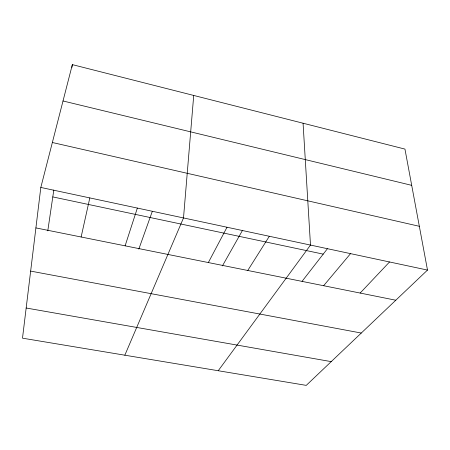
<?xml version="1.0" encoding="UTF-8"?>
<svg xmlns="http://www.w3.org/2000/svg" width="450" height="450" viewBox="0 0 450 450"><rect width="100%" height="100%" fill="white"/><g stroke="black" fill="none" stroke-linecap="round" stroke-linejoin="round"><path stroke-width="0.67" d="M193.719 95.451L183.504 217.935L124.841 355.202M40.821 187.447L22.5 338.175L306.248 385.374L427.5 270.079L404.949 149.096L72.349 64.626L40.821 187.447L427.5 270.079M47.784 230.839L53.809 190.052M71.944 67.376L72.349 64.626M81.129 236.993L89.814 197.916M125.111 245.829L137.357 208.074M138.814 249.114L152.235 211.562M208.35 262.558L227.019 227.239M222.412 265.899L242.482 230.389M247.759 270.472L269.331 236.278M218.222 370.733L310.489 245.076L303.064 123.221M302.091 281.289L327.397 248.76M323.629 285.716L350.544 253.631M360.157 293.057L389.531 261.962M26.168 308.008L331.223 361.626M30.651 271.102L361.277 333.045M35.899 227.908L395.798 300.218M52.796 196.92L323.224 254.132M52.358 142.504L419.338 226.299M63.017 100.974L411.705 185.344"/></g></svg>
